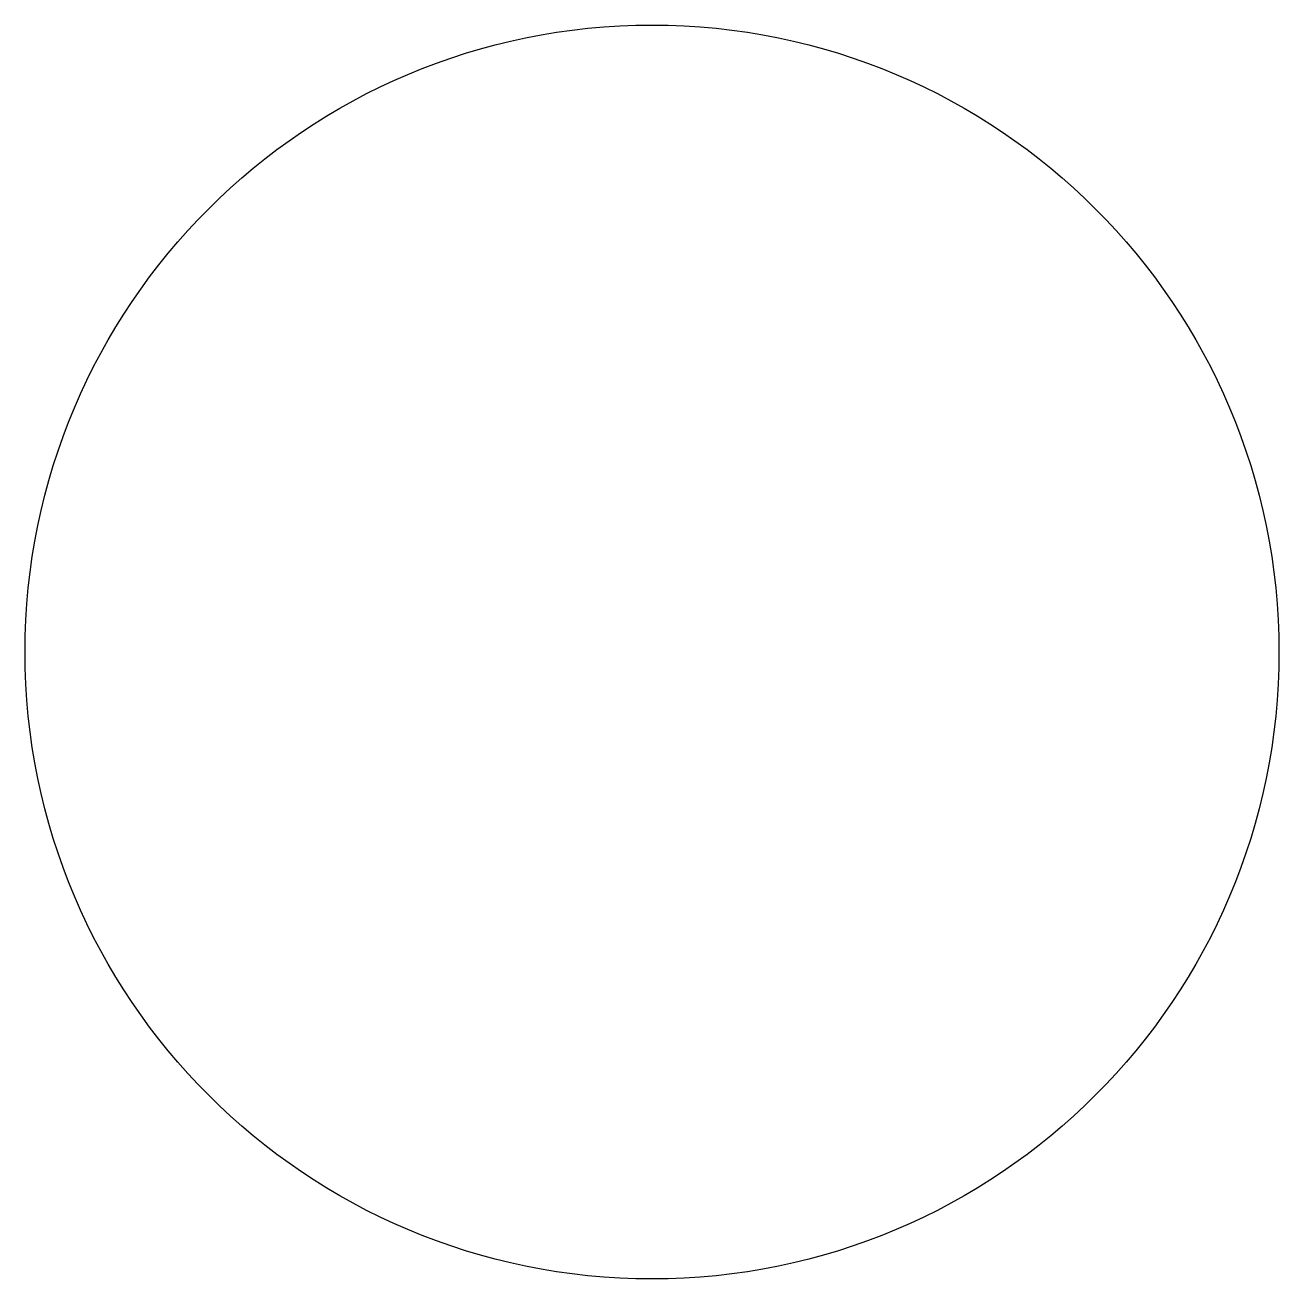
# Model space of a CAD drawing. Extents: x -10 to 10, y -10 to 10.
import ezdxf

# ---------------------------------------------------------------- set-up
doc = ezdxf.new("R2010")
doc.units = 0
doc.layers.add('Test', color=25, linetype='Continuous')

msp = doc.modelspace()

# ---------------------------------------------------------------- linework, layer by layer
at = {"layer": 'Test'}
msp.add_circle((0, 0), 10, dxfattribs=at)

doc.saveas('drawing.dxf')
